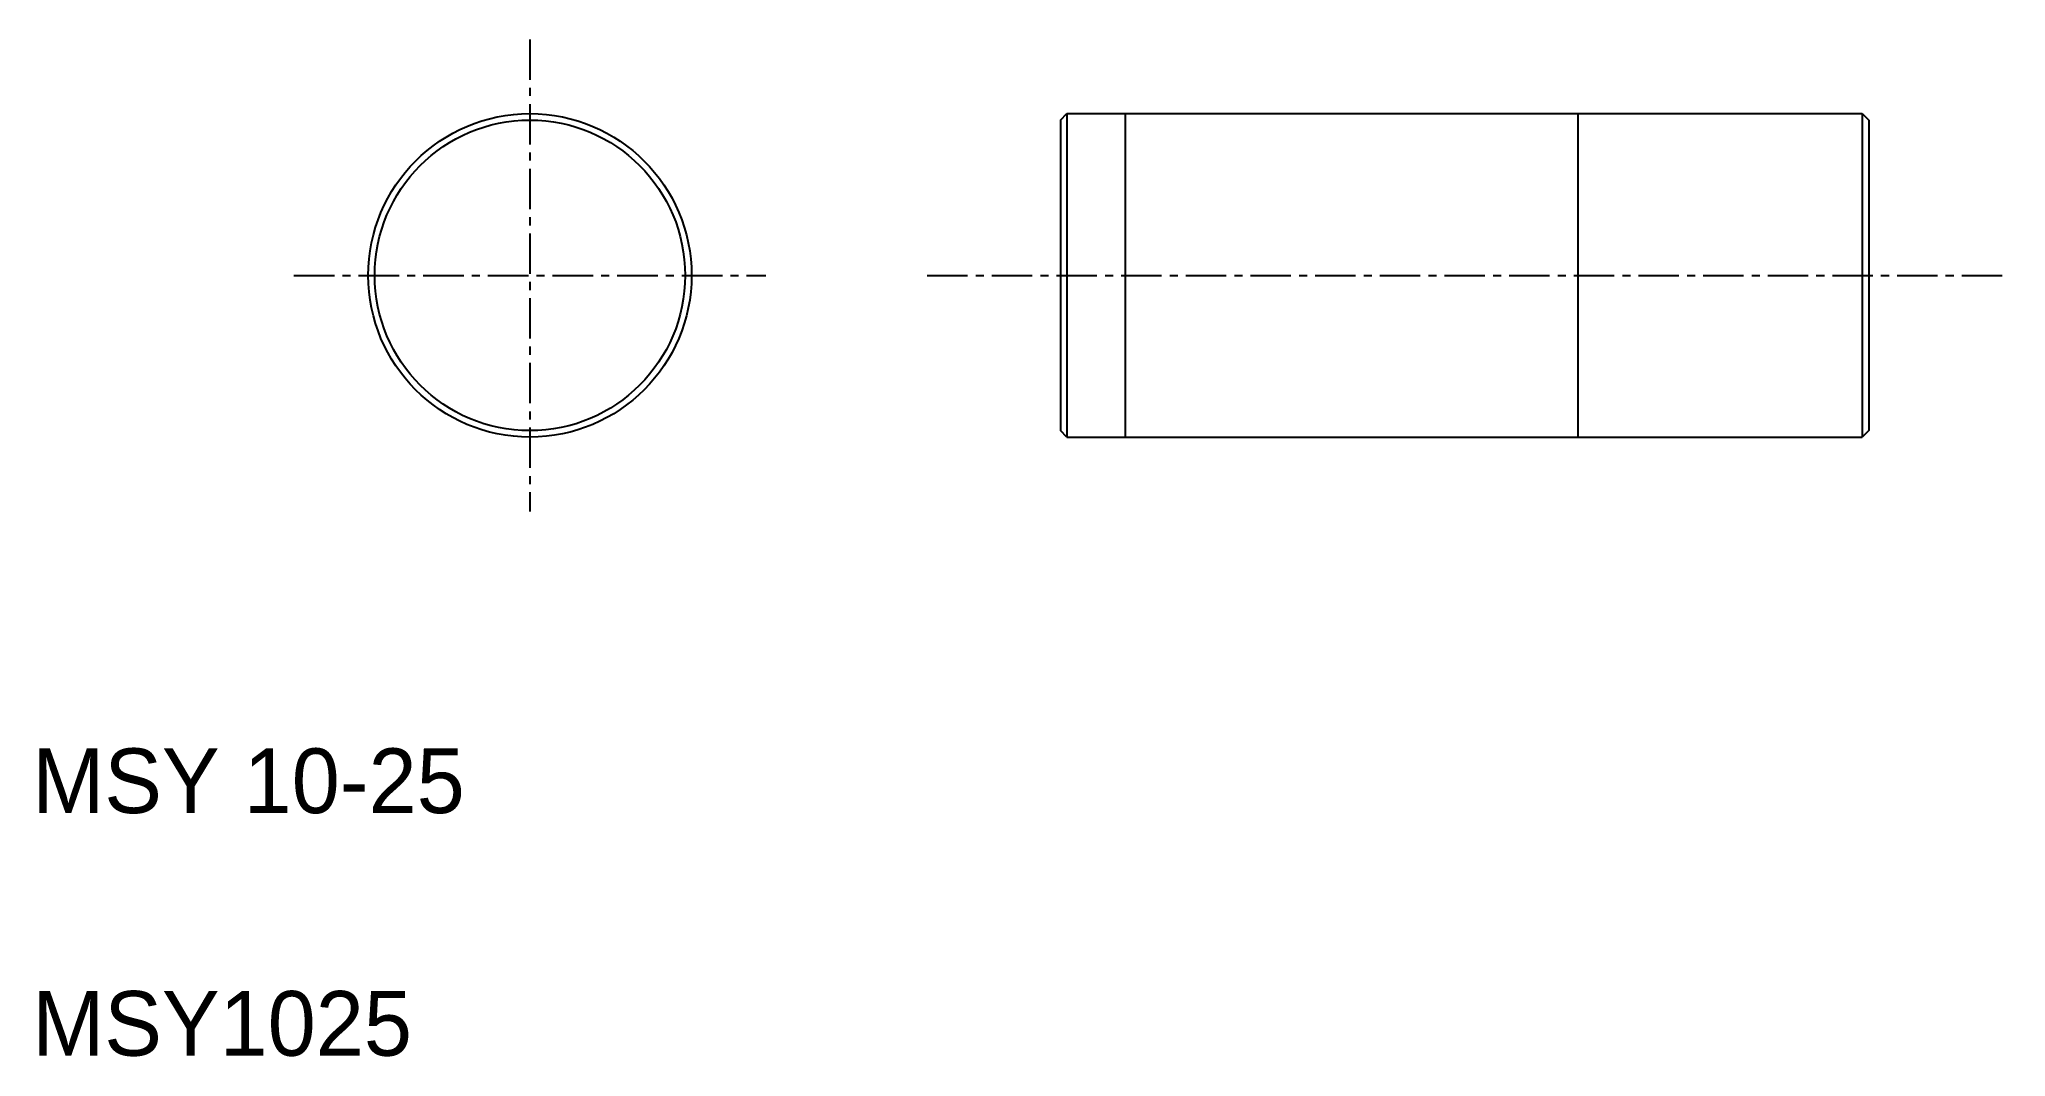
# Model space of a CAD drawing. Extents: x 5.2 to 66, y 5 to 36.4.
import ezdxf

# ---------------------------------------------------------------- set-up
doc = ezdxf.new("R2010")
doc.units = 0
doc.linetypes.add('CENTER', pattern=[2, 1.25, -0.25, 0.25, -0.25])
doc.layers.get('0').update_dxf_attribs({"linetype": 'CONTINUOUS'})
doc.layers.add('CENTER', color=1, linetype='CENTER')

msp = doc.modelspace()

# ---------------------------------------------------------------- linework, layer by layer
at = {"color": 7, "linetype": 'CONTINUOUS'}
for p, q in [((36.805, 33.923), (37.005, 34.123)), ((37.005, 34.123), (61.605, 34.123)), ((37.005, 34.123), (37.005, 24.123)), ((61.605, 34.123), (61.605, 24.123)), ((61.605, 34.123), (61.805, 33.923)), ((36.805, 33.923), (36.805, 24.323)), ((61.805, 33.923), (61.805, 24.323)), ((61.805, 31.523), (61.805, 31.523)), ((61.805, 29.123), (61.805, 29.123)), ((37.005, 24.123), (36.805, 24.323)), ((37.005, 24.123), (61.605, 24.123)), ((61.805, 24.323), (61.605, 24.123))]:
    msp.add_line(p, q, dxfattribs=at)
at = {"color": 3, "linetype": 'CONTINUOUS'}
for p, q in [((38.805, 34.123), (38.805, 24.123)), ((52.805, 34.123), (52.805, 24.123))]:
    msp.add_line(p, q, dxfattribs=at)
at = {"color": 7, "linetype": 'CONTINUOUS'}
for radius in [5, 4.8]:
    msp.add_circle((20.393, 29.123), radius, dxfattribs=at)
at = {"layer": 'CENTER', "color": 1, "linetype": 'CENTER'}
for p, q in [((20.393, 36.42), (20.393, 21.827)), ((13.096, 29.123), (27.689, 29.123)), ((32.683, 29.123), (66.04, 29.123))]:
    msp.add_line(p, q, dxfattribs=at)

# ---------------------------------------------------------------- texts
at = {"color": 7, "linetype": 'CONTINUOUS'}
for s, p in [('MSY 10-25', (5, 12.5)), ('MSY1025', (5, 5))]:
    msp.add_text(s, height=2, dxfattribs=at).set_placement(p)

doc.saveas('drawing.dxf')
